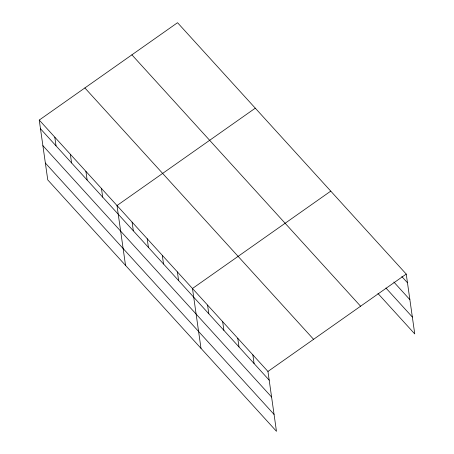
<?xml version="1.0" encoding="UTF-8"?>
<svg xmlns="http://www.w3.org/2000/svg" width="454" height="454" viewBox="0 0 454 454"><rect width="100%" height="100%" fill="white"/><g stroke="black" fill="none" stroke-linecap="round" stroke-linejoin="round"><path stroke-width="0.68" d="M39.248 120.072L267.951 371.451L276.463 431.3L47.766 179.92L39.248 120.072L177.537 22.7L406.234 274.08L414.752 333.928L377.961 293.488M255.29 108.171L117.007 205.543L125.525 265.391M330.762 191.123L192.479 288.494L200.997 348.343M267.951 371.451L406.234 274.08M401.813 276.554L407.471 282.774M393.839 282.025L409.877 299.657M385.934 288.012L412.351 317.045M131.898 54.832L360.601 306.212M84.881 87.94L313.583 339.32M40.485 128.771L269.188 380.146M42.886 145.649L271.588 397.029M45.36 163.043L274.063 414.423M252.855 354.863L254.092 363.558M237.76 338.27L238.997 346.964M222.664 321.676L223.901 330.376M207.569 305.088L208.806 313.782M177.383 271.906L178.621 280.6M162.288 255.313L163.525 264.012M147.192 238.725L148.43 247.419M132.097 222.131L133.34 230.831M101.452 188.45L102.689 197.144M85.902 171.357L87.14 180.051M70.347 154.258L71.59 162.958M54.798 137.165L56.035 145.865"/></g></svg>
